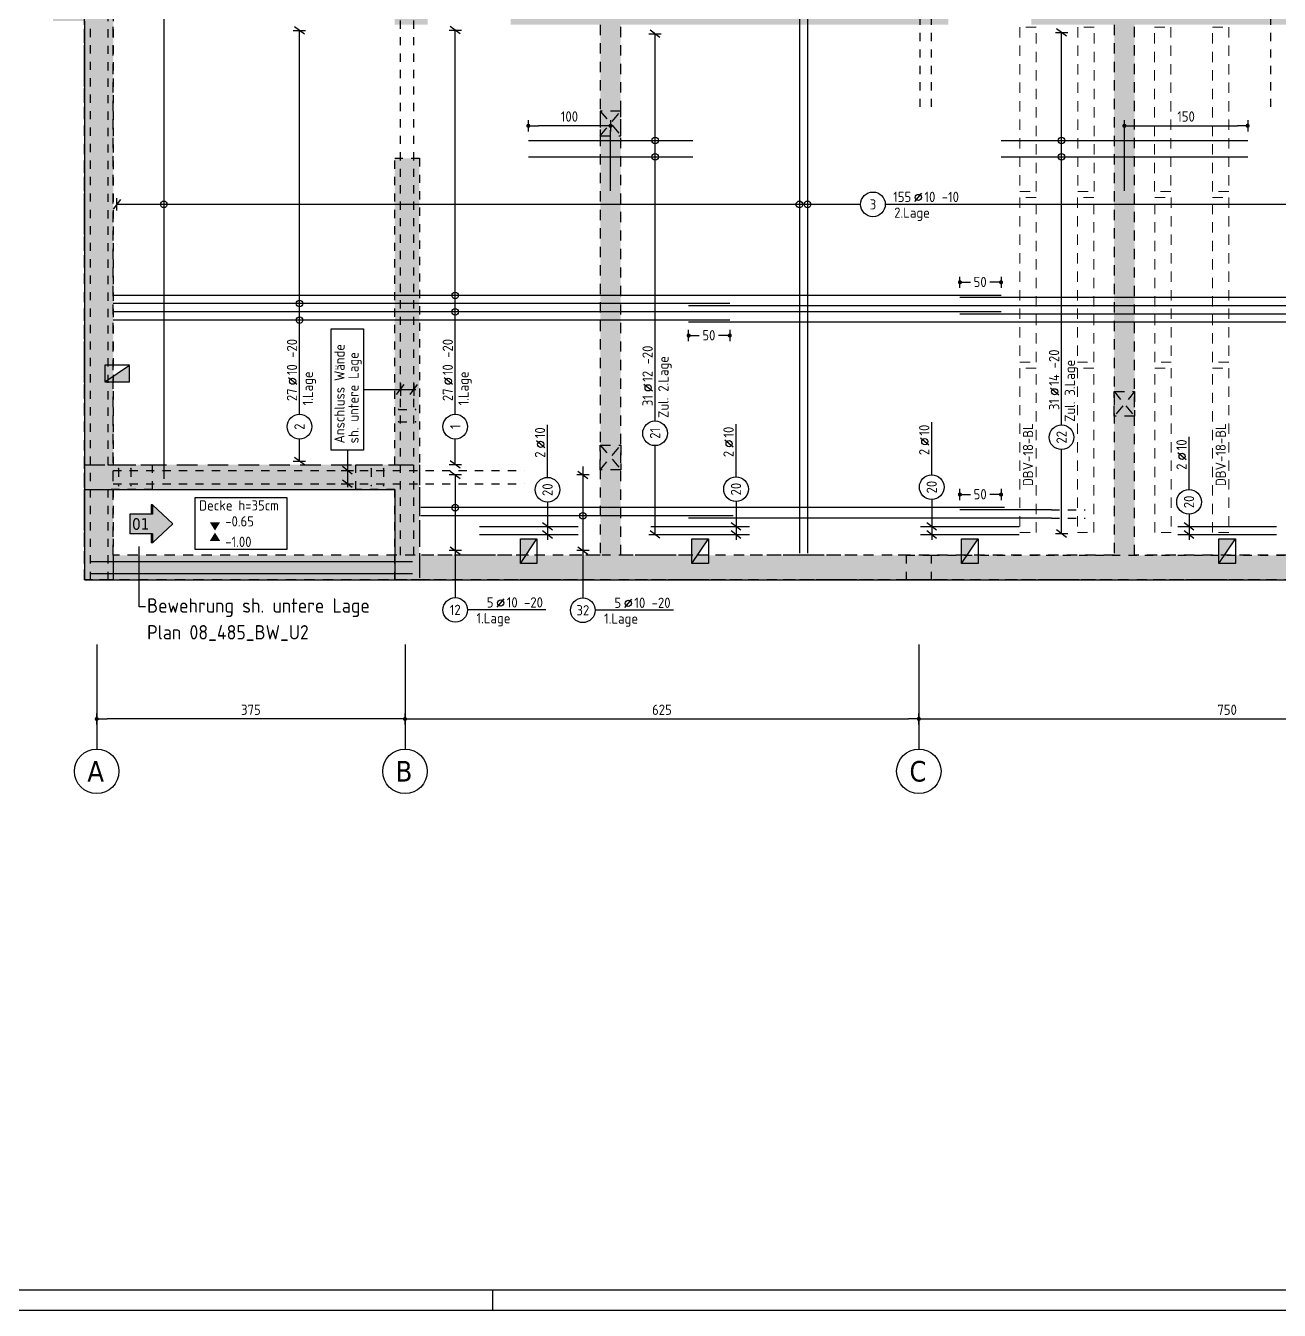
# Model space of a CAD drawing. Extents: x 6 to 95.2, y -7.1 to 49.1.
# Drawn here: x 20.84 to 36.09, y 0 to 15.62 of the extents above; entities that cross this region are included whole.
import ezdxf
from ezdxf.enums import TextEntityAlignment as Align

# ---------------------------------------------------------------- set-up
doc = ezdxf.new("R2010")
doc.units = 0
doc.header["$LTSCALE"] = 0.5
for name, pattern in [('AUSGEZOGEN', [1000.01, 1000, 0.01]), ('DASHED', [0.75, 0.5, -0.25]), ('DOT', [0.175, 0.05, -0.125]), ('HIDDEN', [0.375, 0.25, -0.125]), ('HIDDEN2', [0.187, 0.125, -0.062]), ('PUNKT', [0.175, 0.05, -0.125]), ('VERDECKT', [0.375, 0.25, -0.125])]:
    doc.linetypes.add(name, pattern=pattern)
for name, color, linetype in [('1.UG', 7, 'Continuous'), ('ACHSEN', 7, 'Continuous'), ('BETON', 7, 'Continuous'), ('Brüstung 1.UG', 7, 'Continuous'), ('DD', 7, 'Continuous'), ('DRUEBER', 7, 'Continuous'), ('grau_dunkel', 7, 'Continuous'), ('grau_hell', 7, 'Continuous'), ('grau_mittel', 7, 'Continuous'), ('HILFE', 7, 'Continuous'), ('index', 7, 'Continuous'), ('koten', 7, 'Continuous'), ('MASSE', 7, 'Continuous'), ('OBJEKT', 7, 'Continuous'), ('RAHMEN', 7, 'Continuous'), ('RND', 7, 'Continuous'), ('SFP_Achsen', 7, 'Continuous'), ('TEXT', 7, 'Continuous'), ('TWP_Auflager_Schraff', 7, 'Continuous'), ('VERDECKT', 7, 'Continuous'), ('WD', 7, 'Continuous')]:
    doc.layers.add(name, color=color, linetype=linetype)
doc.layers.add('NOPLOT', color=7, linetype='Continuous', plot=False)
doc.styles.add('helv', font='tahoma.ttf')
doc.styles.add('txt', font='isocp.shx')
doc.dimstyles.new('DOT_I', dxfattribs={"dimscale": 0.5, "dimtxt": 0.25, "dimasz": 0.25, "dimexe": 0.1, "dimexo": 0.3, "dimgap": 0.1, "dimtad": 1, "dimdec": 3, "dimzin": 3, "dimtxsty": 'txt', "dimblk": 'DOT', "dimblk1": 'DOT', "dimblk2": 'DOT', "dimsah": 1, "dimcen": 0.1, "dimse1": 1, "dimse2": 1, "dimazin": 0, "dimtfac": 1, "dimtdec": 4, "dimtix": 1, "dimtmove": 2, "dimatfit": 3, "dimfxl": 0, "dimtvp": 1, "dimtolj": 1, "dimtzin": 0, "dimarcsym": 0})
pattern_1 = [(0, (7.57585, -45.04436), (0.0396875, 0.079375), [0, -0.079375])]

# ---------------------------------------------------------------- blocks, each defined once
blk = doc.blocks.new('lei_gre')
at = {"layer": 'RND', "color": 7, "linetype": 'Continuous'}
for p, q in [((-0.09, -0.12), (0.09, 0.12)), ((0, 0.15), (0, -0.15))]:
    blk.add_line(p, q, dxfattribs=at)
blk = doc.blocks.new('RND_LEI')
at = {"layer": 'RND', "color": 7, "linetype": 'Continuous'}
blk.add_line((1.022, 0.066), (1.19, 0.27), dxfattribs=at)
for centre, radius in [((0, 0), 0.3), ((1.106, 0.168), 0.075)]:
    blk.add_circle(centre, radius, dxfattribs=at)
at = {"layer": 'RND', "color": 7, "linetype": 'Continuous', "style": 'txt'}
blk.add_attdef('POSL', text='', height=0.25, dxfattribs=at).set_placement((0, 0), align=Align.MIDDLE)
blk.add_attdef('ANZ', text='', height=0.25, dxfattribs=at).set_placement((0.931, 0.057), align=Align.RIGHT)
for tag, p in [('DUM', (1.253, 0.057)), ('ABSTD', (1.674, 0.057)), ('POSTXT', (0.374, -0.327))]:
    blk.add_attdef(tag, p, '', height=0.25, dxfattribs=at)
blk = doc.blocks.new('DOT')
at = {"layer": 'MASSE', "color": 7, "linetype": 'Continuous'}
for p, q in [((0, 0), (-1, 0)), ((0, 0.54), (0, -0.54))]:
    blk.add_line(p, q, dxfattribs=at)
at = {"layer": 'MASSE', "color": 7, "linetype": 'Continuous', "const_width": 0.2}
blk.add_lwpolyline([(-0.1, 0, 1), (0.1, 0, 1)], format="xyb", close=True, dxfattribs=at)
blk = doc.blocks.new('*D17')
at = {"layer": 'Defpoints', "color": 0, "linetype": 'AUSGEZOGEN', "transparency": 16777216}
for p in [(28.903, 11.852), (28.903, 11.852), (29.403, 11.852)]:
    blk.add_point(p, dxfattribs=at)
at = {"layer": 'MASSE', "color": 0, "linetype": 'AUSGEZOGEN', "lineweight": -2, "transparency": 16777216}
for p, q in [((29.028, 11.852), (29.03, 11.852)), ((29.278, 11.852), (29.268, 11.852))]:
    blk.add_line(p, q, dxfattribs=at)
at = {"layer": 'MASSE', "color": 0, "linetype": 'AUSGEZOGEN', "lineweight": -2, "transparency": 16777216, "xscale": 0.125, "yscale": 0.125, "zscale": 0.125, "rotation": 180}
blk.add_blockref('DOT', (28.903, 11.852), dxfattribs=at)
at = {"layer": 'MASSE', "color": 0, "linetype": 'AUSGEZOGEN', "lineweight": -2, "transparency": 16777216, "xscale": 0.125, "yscale": 0.125, "zscale": 0.125}
blk.add_blockref('DOT', (29.403, 11.852), dxfattribs=at)
at = {"layer": 'MASSE', "color": 0, "linetype": 'AUSGEZOGEN', "transparency": 16777216, "insert": (29.149, 11.855), "char_height": 0.125, "attachment_point": 5, "style": 'txt'}
blk.add_mtext('\\A1;50', dxfattribs=at)
blk = doc.blocks.new('*D18')
at = {"layer": 'Defpoints', "color": 0, "linetype": 'AUSGEZOGEN', "transparency": 16777216}
for p in [(32.203, 12.5), (32.203, 12.5), (32.703, 12.5)]:
    blk.add_point(p, dxfattribs=at)
at = {"layer": 'MASSE', "color": 0, "linetype": 'AUSGEZOGEN', "lineweight": -2, "transparency": 16777216}
for p, q in [((32.328, 12.5), (32.33, 12.5)), ((32.578, 12.5), (32.568, 12.5))]:
    blk.add_line(p, q, dxfattribs=at)
at = {"layer": 'MASSE', "color": 0, "linetype": 'AUSGEZOGEN', "lineweight": -2, "transparency": 16777216, "xscale": 0.125, "yscale": 0.125, "zscale": 0.125, "rotation": 180}
blk.add_blockref('DOT', (32.203, 12.5), dxfattribs=at)
at = {"layer": 'MASSE', "color": 0, "linetype": 'AUSGEZOGEN', "lineweight": -2, "transparency": 16777216, "xscale": 0.125, "yscale": 0.125, "zscale": 0.125}
blk.add_blockref('DOT', (32.703, 12.5), dxfattribs=at)
at = {"layer": 'MASSE', "color": 0, "linetype": 'AUSGEZOGEN', "transparency": 16777216, "insert": (32.449, 12.503), "char_height": 0.125, "attachment_point": 5, "style": 'txt'}
blk.add_mtext('\\A1;50', dxfattribs=at)
blk = doc.blocks.new('*D31')
at = {"layer": 'Defpoints', "color": 0, "linetype": 'AUSGEZOGEN', "transparency": 16777216}
for p in [(21.703, 7.19), (21.703, 7.19), (25.453, 7.19)]:
    blk.add_point(p, dxfattribs=at)
at = {"layer": 'MASSE', "color": 0, "linetype": 'AUSGEZOGEN', "lineweight": -2, "transparency": 16777216}
blk.add_line((25.328, 7.19), (21.828, 7.19), dxfattribs=at)
at = {"layer": 'MASSE', "color": 0, "linetype": 'AUSGEZOGEN', "lineweight": -2, "transparency": 16777216, "xscale": 0.125, "yscale": 0.125, "zscale": 0.125, "rotation": 180}
blk.add_blockref('DOT', (21.703, 7.19), dxfattribs=at)
at = {"layer": 'MASSE', "color": 0, "linetype": 'AUSGEZOGEN', "lineweight": -2, "transparency": 16777216, "xscale": 0.125, "yscale": 0.125, "zscale": 0.125}
blk.add_blockref('DOT', (25.453, 7.19), dxfattribs=at)
at = {"layer": 'MASSE', "color": 0, "linetype": 'AUSGEZOGEN', "transparency": 16777216, "insert": (23.578, 7.302), "char_height": 0.125, "attachment_point": 5, "style": 'txt'}
blk.add_mtext('\\A1;375', dxfattribs=at)
blk = doc.blocks.new('*D32')
at = {"layer": 'Defpoints', "color": 0, "linetype": 'AUSGEZOGEN', "transparency": 16777216}
for p in [(25.453, 7.19), (31.703, 7.19), (31.703, 7.19)]:
    blk.add_point(p, dxfattribs=at)
at = {"layer": 'MASSE', "color": 0, "linetype": 'AUSGEZOGEN', "lineweight": -2, "transparency": 16777216}
blk.add_line((25.578, 7.19), (31.578, 7.19), dxfattribs=at)
at = {"layer": 'MASSE', "color": 0, "linetype": 'AUSGEZOGEN', "lineweight": -2, "transparency": 16777216, "xscale": 0.125, "yscale": 0.125, "zscale": 0.125, "rotation": 180}
blk.add_blockref('DOT', (25.453, 7.19), dxfattribs=at)
at = {"layer": 'MASSE', "color": 0, "linetype": 'AUSGEZOGEN', "lineweight": -2, "transparency": 16777216, "xscale": 0.125, "yscale": 0.125, "zscale": 0.125}
blk.add_blockref('DOT', (31.703, 7.19), dxfattribs=at)
at = {"layer": 'MASSE', "color": 0, "linetype": 'AUSGEZOGEN', "transparency": 16777216, "insert": (28.578, 7.302), "char_height": 0.125, "attachment_point": 5, "style": 'txt'}
blk.add_mtext('\\A1;625', dxfattribs=at)
blk = doc.blocks.new('*D33')
at = {"layer": 'Defpoints', "color": 0, "linetype": 'AUSGEZOGEN', "transparency": 16777216}
for p in [(31.703, 7.19), (39.203, 7.19), (39.203, 7.19)]:
    blk.add_point(p, dxfattribs=at)
at = {"layer": 'MASSE', "color": 0, "linetype": 'AUSGEZOGEN', "lineweight": -2, "transparency": 16777216}
blk.add_line((31.828, 7.19), (39.078, 7.19), dxfattribs=at)
at = {"layer": 'MASSE', "color": 0, "linetype": 'AUSGEZOGEN', "lineweight": -2, "transparency": 16777216, "xscale": 0.125, "yscale": 0.125, "zscale": 0.125, "rotation": 180}
blk.add_blockref('DOT', (31.703, 7.19), dxfattribs=at)
at = {"layer": 'MASSE', "color": 0, "linetype": 'AUSGEZOGEN', "lineweight": -2, "transparency": 16777216, "xscale": 0.125, "yscale": 0.125, "zscale": 0.125}
blk.add_blockref('DOT', (39.203, 7.19), dxfattribs=at)
at = {"layer": 'MASSE', "color": 0, "linetype": 'AUSGEZOGEN', "transparency": 16777216, "insert": (35.453, 7.302), "char_height": 0.125, "attachment_point": 5, "style": 'txt'}
blk.add_mtext('\\A1;750', dxfattribs=at)
blk = doc.blocks.new('*D39')
at = {"layer": 'Defpoints', "color": 0, "linetype": 'AUSGEZOGEN', "transparency": 16777216}
for p in [(26.953, 14.402), (26.953, 14.402), (27.953, 14.402)]:
    blk.add_point(p, dxfattribs=at)
at = {"layer": 'MASSE', "color": 0, "linetype": 'AUSGEZOGEN', "lineweight": -2, "transparency": 16777216}
blk.add_line((27.828, 14.402), (27.078, 14.402), dxfattribs=at)
at = {"layer": 'MASSE', "color": 0, "linetype": 'AUSGEZOGEN', "lineweight": -2, "transparency": 16777216, "xscale": 0.125, "yscale": 0.125, "zscale": 0.125, "rotation": 180}
blk.add_blockref('DOT', (26.953, 14.402), dxfattribs=at)
at = {"layer": 'MASSE', "color": 0, "linetype": 'AUSGEZOGEN', "lineweight": -2, "transparency": 16777216, "xscale": 0.125, "yscale": 0.125, "zscale": 0.125}
blk.add_blockref('DOT', (27.953, 14.402), dxfattribs=at)
at = {"layer": 'MASSE', "color": 0, "linetype": 'AUSGEZOGEN', "transparency": 16777216, "insert": (27.453, 14.515), "char_height": 0.125, "attachment_point": 5, "style": 'txt'}
blk.add_mtext('\\A1;100', dxfattribs=at)
blk = doc.blocks.new('*D40')
at = {"layer": 'Defpoints', "color": 0, "linetype": 'AUSGEZOGEN', "transparency": 16777216}
for p in [(34.203, 14.402), (35.703, 14.402), (35.703, 14.402)]:
    blk.add_point(p, dxfattribs=at)
at = {"layer": 'MASSE', "color": 0, "linetype": 'AUSGEZOGEN', "lineweight": -2, "transparency": 16777216}
blk.add_line((34.328, 14.402), (35.578, 14.402), dxfattribs=at)
at = {"layer": 'MASSE', "color": 0, "linetype": 'AUSGEZOGEN', "lineweight": -2, "transparency": 16777216, "xscale": 0.125, "yscale": 0.125, "zscale": 0.125, "rotation": 180}
blk.add_blockref('DOT', (34.203, 14.402), dxfattribs=at)
at = {"layer": 'MASSE', "color": 0, "linetype": 'AUSGEZOGEN', "lineweight": -2, "transparency": 16777216, "xscale": 0.125, "yscale": 0.125, "zscale": 0.125}
blk.add_blockref('DOT', (35.703, 14.402), dxfattribs=at)
at = {"layer": 'MASSE', "color": 0, "linetype": 'AUSGEZOGEN', "transparency": 16777216, "insert": (34.953, 14.515), "char_height": 0.125, "attachment_point": 5, "style": 'txt'}
blk.add_mtext('\\A1;150', dxfattribs=at)
blk = doc.blocks.new('DINA0')
at = {"layer": 'RAHMEN', "color": 5}
blk.add_line((2, 0.5), (118.4, 0.5), dxfattribs=at)
at = {"layer": 'RAHMEN', "color": 7}
blk.add_line((21, 0), (21, 0.5), dxfattribs=at)
at = {"layer": 'RAHMEN'}
blk.add_line((0, 0), (118.9, 0), dxfattribs=at)
blk = doc.blocks.new('okrd_o')
at = {"layer": 'koten', "color": 7, "linetype": 'Continuous'}
blk.add_solid([(-0.125, 0.202), (0.125, 0.202), (0, 0)], dxfattribs=at)
at = {"layer": 'koten', "style": 'txt'}
blk.add_attdef('OKRD', (0.25, 0.1), '', height=0.25, dxfattribs=at)
blk = doc.blocks.new('okrd_u')
at = {"layer": 'koten', "color": 7, "linetype": 'Continuous'}
blk.add_solid([(-0.125, -0.202), (0.125, -0.202), (0, 0)], dxfattribs=at)
at = {"layer": 'koten', "style": 'txt'}
blk.add_attdef('OKRD', (0.25, -0.35), '', height=0.25, dxfattribs=at)
blk = doc.blocks.new('hin_ind5')
at = {"layer": 'grau_hell', "linetype": 'AUSGEZOGEN'}
h = blk.add_hatch(color=9, dxfattribs=at)
h.dxf.hatch_style = 2
h.paths.add_polyline_path([(0, 0), (0.619, -0.577), (0.619, -0.3), (1.306, -0.3), (1.306, 0.3), (0.619, 0.3), (0.619, 0.577)])
h.paths.add_polyline_path([(0.34, -0.274), (1.311, -0.274), (1.311, 0.274), (0.34, 0.274)], flags=9)
at = {"layer": 'OBJEKT', "linetype": 'AUSGEZOGEN'}
for points in [[(0.619, 0.3), (0.66, 0.3), (0.66, 0.577), (0.619, 0.577)], [(0.619, -0.577), (0.66, -0.577), (0.66, -0.3), (0.619, -0.3)]]:
    blk.add_hatch(color=1, dxfattribs=at).paths.add_polyline_path(points)
at = {"layer": 'OBJEKT', "color": 1, "linetype": 'AUSGEZOGEN'}
for p, q in [((0, 0), (0.619, 0.577)), ((0.619, 0.577), (0.619, 0.3)), ((0.619, 0.577), (0.66, 0.577)), ((0.66, 0.577), (0.66, 0.3)), ((0, 0), (0.619, -0.577)), ((0.619, 0.3), (1.306, 0.3)), ((1.306, 0.3), (1.306, -0.3)), ((0.619, -0.3), (0.619, -0.577)), ((0.619, -0.3), (1.306, -0.3)), ((0.66, -0.3), (0.66, -0.577))]:
    blk.add_line(p, q, dxfattribs=at)
at = {"layer": 'OBJEKT', "color": 7, "linetype": 'AUSGEZOGEN'}
blk.add_line((0.619, -0.577), (0.66, -0.577), dxfattribs=at)
at = {"layer": 'index', "color": 1, "linetype": 'Continuous', "style": 'helv'}
blk.add_attdef('INDEX', text='', height=0.35, rotation=360, dxfattribs=at).set_placement((1.259, 0), align=Align.MIDDLE_RIGHT)
blk = doc.blocks.new('*D101')
at = {"layer": 'Defpoints', "color": 0, "linetype": 'AUSGEZOGEN', "transparency": 16777216}
for p in [(32.203, 9.919), (32.203, 9.919), (32.703, 9.919)]:
    blk.add_point(p, dxfattribs=at)
at = {"layer": 'MASSE', "color": 0, "linetype": 'AUSGEZOGEN', "lineweight": -2, "transparency": 16777216}
for p, q in [((32.328, 9.919), (32.33, 9.919)), ((32.578, 9.919), (32.568, 9.919))]:
    blk.add_line(p, q, dxfattribs=at)
at = {"layer": 'MASSE', "color": 0, "linetype": 'AUSGEZOGEN', "lineweight": -2, "transparency": 16777216, "xscale": 0.125, "yscale": 0.125, "zscale": 0.125, "rotation": 180}
blk.add_blockref('DOT', (32.203, 9.919), dxfattribs=at)
at = {"layer": 'MASSE', "color": 0, "linetype": 'AUSGEZOGEN', "lineweight": -2, "transparency": 16777216, "xscale": 0.125, "yscale": 0.125, "zscale": 0.125}
blk.add_blockref('DOT', (32.703, 9.919), dxfattribs=at)
at = {"layer": 'MASSE', "color": 0, "linetype": 'AUSGEZOGEN', "transparency": 16777216, "insert": (32.449, 9.922), "char_height": 0.125, "attachment_point": 5, "style": 'txt'}
blk.add_mtext('\\A1;50', dxfattribs=at)

msp = doc.modelspace()

# ---------------------------------------------------------------- hatches: boundary and pattern name
at = {"layer": '1.UG', "linetype": 'DOT'}
h = msp.add_hatch(dxfattribs=at)
h.set_pattern_fill('DOTS', scale=0.05, double=1)
h.set_pattern_definition(pattern_1)
h.paths.add_polyline_path([(49.538, 18.10576), (49.538, 17.85576), (51.128, 17.85576), (51.128, 15.88076), (49.538, 15.88076), (49.538, 15.63076), (54.328, 15.63076), (54.328, 16.34076), (54.078, 16.34076), (54.078, 15.88076), (51.378, 15.88076), (51.378, 17.85576), (54.078, 17.85576), (54.078, 17.39076), (54.328, 17.39076), (54.328, 18.2555), (54.078, 18.2555), (54.078, 18.10576)], flags=17)
h.paths.add_polyline_path([(30.503, 15.63076), (30.503, 15.88076), (26.738, 15.88076), (26.738, 15.63076)], flags=17)
h.paths.add_polyline_path([(25.628, 14.00776), (25.328, 14.00776), (25.328, 10.28076), (24.853, 10.28076), (24.853, 9.98076), (25.328, 9.98076), (25.328, 8.88076), (25.628, 8.88076)])
h.paths.add_polyline_path([(21.173, 15.97576), (21.173, 15.67576), (21.628, 15.67576), (21.628, 8.88076), (21.838, 8.88076), (21.838, 9.98076), (22.378, 9.98076), (22.378, 10.28076), (21.838, 10.28076), (21.838, 15.97576)])
h.paths.add_polyline_path([(21.838, 18.02576), (21.838, 29.83076), (25.328, 29.83076), (25.328, 21.88076), (26.703, 21.88076), (26.703, 22.13076), (25.578, 22.13076), (25.578, 29.83076), (27.828, 29.83076), (27.828, 28.59076), (28.078, 28.59076), (28.078, 30.13076), (21.678, 30.13076), (21.678, 23.05576), (21.628, 23.05576), (21.628, 18.32576), (21.173, 18.32576), (21.173, 18.02576)])
h.paths.add_polyline_path([(28.078, 27.45576), (27.828, 27.45576), (27.828, 21.88076), (28.078, 21.88076)])
h.paths.add_polyline_path([(31.853, 9.18076), (31.553, 9.18076), (31.553, 8.88076), (31.853, 8.88076)])
h.paths.add_polyline_path([(39.053, 9.18076), (39.053, 8.88076), (39.353, 8.88076), (39.353, 9.18076)])
h.paths.add_polyline_path([(46.553, 9.18076), (46.553, 8.88076), (46.853, 8.88076), (46.853, 9.18076)])
h.paths.add_polyline_path([(54.353, 8.88076), (54.353, 9.18076), (54.053, 9.18076), (54.053, 8.88076)])
h.paths.add_polyline_path([(60.053, 9.18076), (60.053, 8.88076), (60.603, 8.88076), (60.603, 11.38076), (60.303, 11.38076), (60.303, 9.18076)])
h.paths.add_polyline_path([(60.303, 15.90576), (60.303, 15.60576), (60.603, 15.60576), (60.603, 15.90576)])
h.paths.add_polyline_path([(60.603, 22.63076), (60.303, 22.63076), (60.303, 21.88076), (60.603, 21.88076)])
h.paths.add_polyline_path([(60.603, 30.13076), (54.078, 30.13076), (54.078, 28.59076), (54.328, 28.59076), (54.328, 29.83076), (56.578, 29.83076), (56.578, 22.13076), (55.453, 22.13076), (55.453, 21.88076), (56.828, 21.88076), (56.828, 29.83076), (60.303, 29.83076), (60.303, 25.13076), (60.603, 25.13076)])
h.paths.add_polyline_path([(54.078, 22.13076), (53.028, 22.13076), (53.028, 21.88076), (54.328, 21.88076), (54.328, 27.45576), (54.078, 27.45576)])
h.paths.add_polyline_path([(51.378, 21.93576), (51.628, 21.93576), (51.628, 22.63076), (51.378, 22.63076)])
h.paths.add_polyline_path([(49.528, 22.63076), (49.278, 22.63076), (49.278, 21.93576), (49.528, 21.93576)])
h.paths.add_polyline_path([(47.878, 22.63076), (47.628, 22.63076), (47.628, 21.93576), (47.878, 21.93576)])
h.paths.add_polyline_path([(45.778, 22.63076), (45.528, 22.63076), (45.528, 21.93576), (45.778, 21.93576)])
h.paths.add_polyline_path([(43.878, 21.93576), (44.128, 21.93576), (44.128, 22.63076), (43.878, 22.63076)])
h.paths.add_polyline_path([(41.778, 21.93576), (42.028, 21.93576), (42.028, 22.63076), (41.778, 22.63076)])
h.paths.add_polyline_path([(40.128, 21.93576), (40.378, 21.93576), (40.378, 22.63076), (40.128, 22.63076)])
h.paths.add_polyline_path([(38.278, 22.63076), (38.028, 22.63076), (38.028, 21.93576), (38.278, 21.93576)])
h.paths.add_polyline_path([(48.253, 15.88076), (36.178, 15.88076), (36.178, 20.00576), (37.378, 20.00576), (37.378, 20.25576), (34.613, 20.25576), (34.613, 20.00576), (34.763, 20.00576), (34.763, 18.81576), (31.913, 18.81576), (31.913, 20.00576), (33.728, 20.00576), (33.728, 20.25576), (25.328, 20.25576), (25.328, 15.63076), (25.728, 15.63076), (25.728, 15.88076), (25.578, 15.88076), (25.578, 20.00576), (31.663, 20.00576), (31.663, 15.88076), (31.513, 15.88076), (31.513, 15.63076), (32.063, 15.63076), (32.063, 15.88076), (31.913, 15.88076), (31.913, 18.56576), (35.013, 18.56576), (35.013, 20.00576), (35.928, 20.00576), (35.928, 15.88076), (33.073, 15.88076), (33.073, 15.63076), (48.653, 15.63076), (48.653, 15.88076), (48.503, 15.88076), (48.503, 17.85576), (48.653, 17.85576), (48.653, 18.10576), (48.503, 18.10576), (48.503, 20.00576), (54.078, 20.00576), (54.078, 19.1405), (54.328, 19.1405), (54.328, 20.25576), (48.253, 20.25576)])
at = {"layer": 'Brüstung 1.UG', "linetype": 'DOT'}
h = msp.add_hatch(dxfattribs=at)
h.set_pattern_fill('DOTS', color=102, scale=0.05, double=1)
h.set_pattern_definition(pattern_1)
h.paths.add_polyline_path([(60.603, 21.88076), (60.303, 21.88076), (60.303, 15.90576), (60.603, 15.90576)])
h.paths.add_polyline_path([(60.603, 15.60576), (60.303, 15.60576), (60.303, 11.38076), (60.603, 11.38076)])
h.paths.add_polyline_path([(60.053, 8.88076), (60.053, 9.18076), (54.353, 9.18076), (54.353, 8.88076)])
h.paths.add_polyline_path([(54.053, 8.88076), (54.053, 9.18076), (46.853, 9.18076), (46.853, 8.88076)])
h.paths.add_polyline_path([(39.353, 9.18076), (39.353, 8.88076), (46.553, 8.88076), (46.553, 9.18076)])
h.paths.add_polyline_path([(39.053, 8.88076), (39.053, 9.18076), (31.853, 9.18076), (31.853, 8.88076)])
h.paths.add_polyline_path([(25.628, 9.18076), (25.628, 8.88076), (31.553, 8.88076), (31.553, 9.18076)])
h.paths.add_polyline_path([(29.403, 29.83076), (29.403, 30.13076), (28.078, 30.13076), (28.078, 29.83076)])
h.paths.add_polyline_path([(52.778, 30.13076), (52.778, 29.83076), (54.078, 29.83076), (54.078, 30.13076)])
at = {"layer": 'grau_dunkel'}
for points in [[(22.103, 11.29076), (21.803, 11.29076), (22.103, 11.49076)], [(26.858, 9.38076), (26.858, 9.08076), (27.058, 9.38076)], [(28.943, 9.38076), (28.943, 9.08076), (29.143, 9.38076)], [(32.223, 9.38076), (32.223, 9.08076), (32.423, 9.38076)], [(35.353, 9.38076), (35.353, 9.08076), (35.553, 9.38076)]]:
    msp.add_hatch(color=21, dxfattribs=at).paths.add_polyline_path(points)
at = {"layer": 'grau_mittel', "extrusion": (0, 0, -1)}
for points in [[(-21.553, 23.05576), (-21.603, 23.05576), (-21.603, 30.13076), (-21.903, 30.13076), (-25.578, 30.13076), (-25.578, 24.70576), (-25.328, 24.70576), (-25.328, 29.83076), (-21.903, 29.83076), (-21.903, 24.91799), (-21.903, 23.05576), (-25.328, 23.05576), (-25.328, 23.20576), (-25.578, 23.20576), (-25.578, 22.60576), (-25.328, 22.60576), (-25.328, 22.80576), (-21.903, 22.80576), (-21.903, 19.95576), (-25.328, 19.95576), (-25.328, 21.47076), (-25.578, 21.47076), (-25.578, 18.63576), (-25.328, 18.63576), (-25.328, 19.70576), (-21.903, 19.70576), (-21.903, 15.88076), (-21.903, 15.63076), (-21.903, 9.18076), (-21.903, 8.88076), (-21.553, 8.88076), (-21.553, 15.67576)], [(-21.903, 8.88076), (-21.903, 9.18076), (-27.828, 9.18076), (-27.828, 15.63076), (-27.708, 15.63076), (-27.708, 15.88076), (-31.933, 15.88076), (-31.933, 15.63076), (-28.078, 15.63076), (-28.078, 9.18076), (-34.078, 9.18076), (-34.078, 15.63076), (-33.943, 15.63076), (-33.943, 15.88076), (-34.563, 15.88076), (-34.563, 15.63076), (-34.328, 15.63076), (-34.328, 9.18076), (-47.203, 9.18076), (-47.203, 15.63076), (-36.573, 15.63076), (-36.573, 15.88076), (-46.578, 15.88076), (-47.90285, 15.88076), (-48.903, 15.88076), (-48.903, 20.00576), (-46.828, 20.00576), (-46.828, 17.51076), (-46.578, 17.51076), (-46.578, 20.41076), (-46.828, 20.41076), (-46.828, 20.25576), (-49.303, 20.25576), (-49.303, 20.00576), (-49.153, 20.00576), (-49.153, 18.10576), (-49.303, 18.10576), (-49.303, 17.85576), (-49.153, 17.85576), (-49.153, 15.88076), (-51.128, 15.88076), (-51.128, 17.85576), (-50.188, 17.85576), (-50.188, 18.10576), (-51.128, 18.10576), (-51.128, 20.00568), (-50.188, 20.00576), (-50.188, 20.25576), (-54.328, 20.25576), (-54.328, 19.14076), (-54.078, 19.14076), (-54.078, 20.00576), (-51.378, 20.00576), (-51.378, 18.10575), (-54.078, 18.10576), (-54.078, 18.25576), (-54.328, 18.25576), (-54.328, 17.39076), (-54.078, 17.39076), (-54.078, 17.85576), (-51.378, 17.85576), (-51.378, 15.88076), (-54.078, 15.88076), (-54.078, 16.34076), (-54.328, 16.34076), (-54.328, 13.98076), (-54.078, 13.98076), (-54.078, 15.63076), (-47.453, 15.63076), (-47.453, 9.18076), (-54.078, 9.18076), (-54.078, 10.83576), (-54.328, 10.83576), (-54.328, 9.18076), (-55.003, 9.18076), (-55.003, 8.88076), (-54.803, 8.88076), (-54.803, 8.38044), (-54.503, 8.38044), (-54.503, 8.88076)]]:
    msp.add_hatch(color=61, dxfattribs=at).paths.add_polyline_path(points)

# ---------------------------------------------------------------- linework, layer by layer
at = {"layer": 'ACHSEN', "color": 140, "linetype": 'AUSGEZOGEN'}
for p, q in [((27.953, 13.60981), (27.953, 14.34716)), ((34.203, 13.60981), (34.203, 14.34716)), ((21.703, 8.09523), (21.703, 6.82399)), ((25.453, 8.09523), (25.453, 6.82399)), ((31.703, 8.09523), (31.703, 6.82399))]:
    msp.add_line(p, q, dxfattribs=at)
at = {"layer": 'BETON', "color": 6, "linetype": 'AUSGEZOGEN'}
for p, q in [((21.553, 15.67576), (21.553, 9.98076)), ((21.553, 9.98076), (25.328, 9.98076)), ((25.328, 9.98076), (25.328, 8.88076)), ((25.328, 8.88076), (54.503, 8.88076))]:
    msp.add_line(p, q, dxfattribs=at)
at = {"layer": 'BETON', "color": 7, "linetype": 'AUSGEZOGEN'}
for p, q in [((21.553, 9.98076), (21.553, 8.88076)), ((21.553, 8.88076), (25.328, 8.88076))]:
    msp.add_line(p, q, dxfattribs=at)
at = {"layer": 'Brüstung 1.UG', "color": 102, "linetype": 'DOT'}
for p, q in [((31.553, 9.18076), (25.628, 9.18076)), ((31.853, 9.18076), (39.053, 9.18076)), ((31.553, 8.88076), (25.628, 8.88076)), ((39.053, 8.88076), (31.853, 8.88076))]:
    msp.add_line(p, q, dxfattribs=at)
at = {"layer": 'DD', "color": 7, "linetype": 'AUSGEZOGEN'}
for p, q in [((21.803, 11.29076), (22.103, 11.49076)), ((26.858, 9.08076), (27.058, 9.38076)), ((28.943, 9.08076), (29.143, 9.38076)), ((32.223, 9.08076), (32.423, 9.38076)), ((35.353, 9.08076), (35.553, 9.38076))]:
    msp.add_line(p, q, dxfattribs=at)
for points in [[(22.103, 11.49076), (21.803, 11.49076), (21.803, 11.29076), (22.103, 11.29076)], [(26.858, 9.38076), (27.058, 9.38076), (27.058, 9.08076), (26.858, 9.08076)], [(28.943, 9.38076), (29.143, 9.38076), (29.143, 9.08076), (28.943, 9.08076)], [(32.223, 9.38076), (32.423, 9.38076), (32.423, 9.08076), (32.223, 9.08076)], [(35.353, 9.38076), (35.553, 9.38076), (35.553, 9.08076), (35.353, 9.08076)]]:
    msp.add_lwpolyline(points, close=True, dxfattribs=at)
at = {"layer": 'DRUEBER', "color": 7, "linetype": 'PUNKT', "lineweight": -2}
for p, q in [((21.838, 15.97576), (21.838, 10.28076)), ((21.628, 8.88076), (21.628, 15.67576)), ((25.328, 10.28076), (25.328, 14.00776)), ((25.328, 14.00776), (25.628, 14.00776)), ((25.628, 14.00776), (25.628, 8.88076)), ((21.838, 10.28076), (22.378, 10.28076)), ((22.378, 10.28076), (22.378, 9.98076)), ((24.853, 9.98076), (24.853, 10.28076)), ((24.853, 10.28076), (25.328, 10.28076)), ((22.378, 9.98076), (21.838, 9.98076)), ((21.838, 9.98076), (21.838, 8.88076)), ((25.328, 9.98076), (24.853, 9.98076)), ((25.328, 8.88076), (25.328, 9.98076)), ((21.838, 8.88076), (21.628, 8.88076)), ((25.628, 8.88076), (25.328, 8.88076))]:
    msp.add_line(p, q, dxfattribs=at)
for points in [[(21.838, 15.97576), (21.903, 15.97576), (21.903, 10.28076)], [(21.628, 8.88076), (21.553, 8.88076), (21.553, 15.67576)], [(21.903, 9.98076), (21.903, 8.88076), (21.838, 8.88076)]]:
    msp.add_lwpolyline(points, dxfattribs=at)
msp.add_lwpolyline([(31.553, 9.18076), (31.853, 9.18076), (31.853, 8.88076), (31.553, 8.88076)], close=True, dxfattribs=at)
at = {"layer": 'grau_hell', "color": 9, "linetype": 'AUSGEZOGEN'}
for points in [[(21.903, 9.98076), (21.903, 10.28076), (25.328, 9.98076), (25.628, 10.28076)], [(25.328, 9.98076), (25.628, 10.28076), (25.328, 9.18076), (25.628, 9.18076)]]:
    msp.add_solid(points, dxfattribs=at)
at = {"layer": 'grau_mittel', "color": 61}
msp.add_line((21.903, 9.18076), (21.903, 8.88076), dxfattribs=at)
at = {"layer": 'HILFE', "color": 102, "linetype": 'AUSGEZOGEN'}
for p, q in [((24.94811, 11.195), (25.58464, 11.195)), ((24.7518, 10.45772), (24.7518, 10.00837)), ((22.22047, 8.55327), (22.22047, 9.28867)), ((22.2943, 8.55327), (22.22047, 8.55327))]:
    msp.add_line(p, q, dxfattribs=at)
msp.add_lwpolyline([(24.55549, 10.45772), (24.55549, 11.93228), (24.94811, 11.93228), (24.94811, 10.45772)], close=True, dxfattribs=at)
at = {"layer": 'NOPLOT', "color": 191, "linetype": 'AUSGEZOGEN'}
msp.add_line((27.61604, 10.25976), (27.61604, 10.15976), dxfattribs=at)
at = {"layer": 'OBJEKT', "color": 1, "linetype": 'AUSGEZOGEN'}
msp.add_lwpolyline([(22.89958, 9.8834), (24.01463, 9.8834), (24.01463, 9.24865), (22.89958, 9.24865)], close=True, dxfattribs=at)
at = {"layer": 'RND', "color": 7, "linetype": 'AUSGEZOGEN'}
for p, q in [((24.16938, 10.89387), (24.16938, 15.55943)), ((26.0638, 10.89387), (26.0638, 15.56368)), ((28.49455, 10.813), (28.49455, 15.52005)), ((33.43898, 10.76525), (33.43898, 15.53533)), ((30.99482, 13.44679), (21.9478, 13.44679)), ((37.38336, 13.44679), (31.29482, 13.44679)), ((31.85964, 10.15847), (31.85964, 10.79847)), ((27.18634, 10.12685), (27.18634, 10.76685)), ((29.47934, 10.1343), (29.47934, 10.7743)), ((24.16938, 10.32357), (24.16938, 10.59387)), ((26.0638, 10.28982), (26.0638, 10.59387)), ((28.49455, 9.43352), (28.49455, 10.513)), ((33.43898, 9.44306), (33.43898, 10.46525)), ((34.98964, 9.97942), (34.98964, 10.61942)), ((26.0638, 10.15976), (26.0638, 9.23728)), ((27.61604, 10.15976), (27.61604, 9.23728)), ((26.0638, 9.23728), (26.0638, 8.66599)), ((27.61604, 9.23728), (27.61604, 8.66167)), ((27.1665, 8.51599), (26.2138, 8.51599)), ((28.71874, 8.51167), (27.76604, 8.51167))]:
    msp.add_line(p, q, dxfattribs=at)
at = {"layer": 'RND', "color": 1, "linetype": 'HIDDEN2'}
for p, q in [((25.37509, 10.9533), (25.58153, 10.9533)), ((25.37509, 10.8033), (25.58153, 10.8033)), ((21.96933, 10.23367), (21.96933, 10.02723)), ((22.11933, 10.23367), (22.11933, 10.02723)), ((25.04254, 10.23367), (25.04254, 10.02723)), ((25.19254, 10.23367), (25.19254, 10.02723))]:
    msp.add_line(p, q, dxfattribs=at)
at = {"layer": 'RND', "color": 102, "linetype": 'AUSGEZOGEN'}
for p, q in [((31.85964, 9.85847), (31.85964, 9.3679)), ((27.18634, 9.82685), (27.18634, 9.3679)), ((29.47934, 9.8343), (29.47934, 9.3679)), ((34.98964, 9.67942), (34.98964, 9.3679))]:
    msp.add_line(p, q, dxfattribs=at)
at = {"layer": 'RND', "color": 1, "linetype": 'DOT'}
for p, q in [((33.31603, 9.73181), (33.72448, 9.73181)), ((33.31603, 9.63181), (33.72448, 9.63181))]:
    msp.add_line(p, q, dxfattribs=at)
at = {"layer": 'RND', "color": 1, "linetype": 'AUSGEZOGEN'}
for points in [[(22.51898, 20.39151), (22.51898, 10.11047)], [(30.24979, 19.7557), (30.24979, 9.2057)], [(30.34979, 19.7557), (30.34979, 9.2057)], [(26.953, 14.22331), (28.953, 14.22331)], [(32.703, 14.22331), (35.703, 14.22331)], [(26.953, 14.02331), (28.953, 14.02331)], [(32.703, 14.02331), (35.703, 14.02331)], [(32.703, 12.34014), (21.903, 12.34014)], [(29.403, 12.24014), (21.903, 12.24014)], [(39.703, 12.21293), (28.903, 12.21293)], [(43.003, 12.31293), (32.203, 12.31293)], [(32.703, 12.14014), (21.903, 12.14014)], [(29.403, 12.04014), (21.903, 12.04014)], [(43.003, 12.11293), (32.203, 12.11293)], [(39.703, 12.01293), (28.903, 12.01293)], [(32.74375, 9.75902), (25.64375, 9.75902)], [(33.31603, 9.73181), (32.203, 9.73181)], [(29.44375, 9.65902), (25.64375, 9.65902)], [(26.358, 9.53079), (27.558, 9.53079)], [(28.443, 9.53079), (29.643, 9.53079)], [(33.31603, 9.63181), (28.903, 9.63181)], [(31.723, 9.53079), (32.923, 9.53079)], [(34.853, 9.53079), (36.053, 9.53079)], [(26.358, 9.43079), (27.558, 9.43079)], [(28.443, 9.43079), (29.643, 9.43079)], [(31.723, 9.43079), (32.923, 9.43079)], [(34.853, 9.43079), (36.053, 9.43079)], [(21.628, 9.106), (25.54383, 9.106)], [(21.628, 8.95948), (25.54383, 8.95948)]]:
    msp.add_lwpolyline(points, dxfattribs=at)
at = {"layer": 'RND', "color": 1, "linetype": 'HIDDEN2'}
for points in [[(31.718, 14.63076), (31.718, 20.21856)], [(31.858, 14.63076), (31.858, 20.21856)], [(35.983, 14.63076), (35.983, 20.22082)], [(25.39621, 9.18076), (25.39621, 16.68076)], [(25.55979, 9.18076), (25.55979, 16.68076)], [(21.903, 10.21276), (26.903, 10.21276)], [(21.903, 10.04876), (26.903, 10.04876)]]:
    msp.add_lwpolyline(points, dxfattribs=at)
at = {"layer": 'RND', "color": 7, "linetype": 'AUSGEZOGEN', "const_width": 0.01}
for points in [[(25.37509, 10.9483, 1), (25.37509, 10.9583, 1)], [(25.58153, 10.9483, 1), (25.58153, 10.9583, 1)], [(25.37509, 10.7983, 1), (25.37509, 10.8083, 1)], [(25.58153, 10.7983, 1), (25.58153, 10.8083, 1)], [(21.96433, 10.23367, 1), (21.97433, 10.23367, 1)], [(22.11433, 10.23367, 1), (22.12433, 10.23367, 1)], [(25.03754, 10.23367, 1), (25.04754, 10.23367, 1)], [(25.18754, 10.23367, 1), (25.19754, 10.23367, 1)], [(21.96433, 10.02723, 1), (21.97433, 10.02723, 1)], [(22.11433, 10.02723, 1), (22.12433, 10.02723, 1)], [(25.03754, 10.02723, 1), (25.04754, 10.02723, 1)], [(25.18754, 10.02723, 1), (25.19754, 10.02723, 1)]]:
    msp.add_lwpolyline(points, format="xyb", close=True, dxfattribs=at)
at = {"layer": 'RND', "color": 7, "linetype": 'AUSGEZOGEN'}
for centre in [(28.49455, 14.22331), (33.43898, 14.22331), (28.49455, 14.02331), (33.43898, 14.02331), (22.51898, 13.44679), (30.24979, 13.44679), (30.34979, 13.44679), (26.0638, 12.34014), (24.16938, 12.24014), (24.16938, 12.04014), (26.0638, 12.14014), (26.0638, 9.75902), (27.61604, 9.65902)]:
    msp.add_circle(centre, 0.04, dxfattribs=at)
at = {"layer": 'SFP_Achsen', "color": 7, "linetype": 'AUSGEZOGEN'}
for centre in [(21.703, 6.55351), (25.453, 6.55351), (31.703, 6.55351)]:
    msp.add_circle(centre, 0.27048, dxfattribs=at)
at = {"layer": 'TWP_Auflager_Schraff', "color": 171, "linetype": 'HIDDEN', "lineweight": 0}
for points in [[(33.1316, 15.60233), (32.9316, 15.60233), (32.9316, 13.60233), (33.1316, 13.60233)], [(33.83638, 15.60233), (33.63638, 15.60233), (33.63638, 13.60233), (33.83638, 13.60233)], [(34.56961, 15.60233), (34.76961, 15.60233), (34.76961, 13.60233), (34.56961, 13.60233)], [(35.2744, 15.60233), (35.4744, 15.60233), (35.4744, 13.60233), (35.2744, 13.60233)], [(33.1316, 13.5295), (32.9316, 13.5295), (32.9316, 11.5295), (33.1316, 11.5295)], [(33.8316, 13.5295), (33.6316, 13.5295), (33.6316, 11.5295), (33.8316, 11.5295)], [(34.5744, 13.5295), (34.7744, 13.5295), (34.7744, 11.5295), (34.5744, 11.5295)], [(35.2744, 13.5295), (35.4744, 13.5295), (35.4744, 11.5295), (35.2744, 11.5295)], [(33.1316, 11.45666), (32.9316, 11.45666), (32.9316, 9.45666), (33.1316, 9.45666)], [(33.8316, 11.45666), (33.6316, 11.45666), (33.6316, 9.45666), (33.8316, 9.45666)], [(34.5744, 11.45666), (34.7744, 11.45666), (34.7744, 9.45666), (34.5744, 9.45666)], [(35.2744, 11.45666), (35.4744, 11.45666), (35.4744, 9.45666), (35.2744, 9.45666)]]:
    msp.add_lwpolyline(points, close=True, dxfattribs=at)
at = {"layer": 'VERDECKT', "color": 7, "linetype": 'DASHED'}
for p, q in [((21.553, 10.28076), (25.628, 10.28076)), ((25.628, 10.28076), (25.628, 8.88076))]:
    msp.add_line(p, q, dxfattribs=at)
at = {"layer": 'VERDECKT', "color": 7, "linetype": 'VERDECKT', "lineweight": -2}
for points in [[(54.503, 8.38044), (54.503, 8.88076), (21.553, 8.88076), (21.553, 23.05576), (21.603, 23.05576), (21.603, 30.13076)], [(27.828, 15.63076), (27.828, 9.18076), (21.903, 9.18076), (21.903, 15.63076)], [(34.078, 15.63076), (34.078, 9.18076), (28.078, 9.18076), (28.078, 15.63076)], [(47.203, 9.18076), (34.328, 9.18076), (34.328, 15.63076)]]:
    msp.add_lwpolyline(points, dxfattribs=at)
at = {"layer": 'WD', "color": 171, "linetype": 'HIDDEN'}
for p, q in [((27.828, 14.58076), (28.078, 14.28076)), ((27.828, 14.28076), (28.078, 14.58076)), ((34.078, 11.17076), (34.328, 10.87076)), ((34.328, 11.17076), (34.078, 10.87076)), ((27.828, 10.22076), (28.078, 10.52076)), ((27.828, 10.52076), (28.078, 10.22076))]:
    msp.add_line(p, q, dxfattribs=at)
at = {"layer": 'WD', "color": 102, "linetype": 'HIDDEN'}
for points in [[(28.078, 14.58076), (27.828, 14.58076), (27.828, 14.28076), (28.078, 14.28076)], [(34.078, 11.17076), (34.328, 11.17076), (34.328, 10.87076), (34.078, 10.87076)], [(27.828, 10.52076), (28.078, 10.52076), (28.078, 10.22076), (27.828, 10.22076)]]:
    msp.add_lwpolyline(points, close=True, dxfattribs=at)

# ---------------------------------------------------------------- block references
at = {"layer": 'index', "color": 7, "linetype": 'AUSGEZOGEN'}
ref = msp.add_blockref('hin_ind5', (22.62913, 9.56077), dxfattribs=dict(at, xscale=-0.4, yscale=0.4, zscale=0.4, rotation=359.9999999999997))
ref.add_attrib('INDEX', '01', dxfattribs={"color": 1, "linetype": 'Continuous', "height": 0.14, "rotation": 360, "style": 'helv'}).set_placement((22.34338, 9.56077), align=Align.MIDDLE_RIGHT)
at = {"layer": 'koten', "color": 7, "linetype": 'DASHED', "xscale": 0.5, "yscale": 0.5, "zscale": 0.5}
msp.add_blockref('okrd_o', (23.14115, 9.48039), dxfattribs=at).add_auto_attribs({'OKRD': '-0.65'})
at = {"layer": 'koten', "color": 7, "linetype": 'AUSGEZOGEN', "xscale": 0.5, "yscale": 0.5, "zscale": 0.5}
msp.add_blockref('okrd_u', (23.14115, 9.4562), dxfattribs=at).add_auto_attribs({'OKRD': '-1.00'})
at = {"layer": 'RAHMEN', "color": 5, "linetype": 'AUSGEZOGEN', "xscale": 0.5, "yscale": 0.5, "zscale": 0.5}
msp.add_blockref('DINA0', (16.02094, 0), dxfattribs=at)
at = {"layer": 'RND', "color": 7, "linetype": 'AUSGEZOGEN', "xscale": 0.5, "yscale": 0.5, "zscale": 0.5}
for p, rotation in [((24.16938, 15.55943), 90), ((26.0638, 15.56368), 90), ((28.49455, 15.52005), 90), ((33.43898, 15.53533), 90), ((21.9478, 13.44679), 180), ((24.16938, 10.32357), 90), ((26.0638, 10.28484), 90), ((24.7518, 10.21276), 90), ((26.0638, 10.15976), 270), ((27.61604, 10.15976), 270), ((24.7518, 10.04876), 90), ((27.18634, 9.53079), 90), ((29.47934, 9.53079), 90), ((31.85964, 9.53079), 90), ((34.98964, 9.53079), 90), ((27.18634, 9.43079), 90), ((28.49455, 9.43352), 90), ((29.47934, 9.43079), 90), ((31.85964, 9.43079), 90), ((33.43898, 9.44306), 90), ((34.98964, 9.43079), 90), ((26.0638, 9.23728), 270), ((27.61604, 9.23728), 270)]:
    msp.add_blockref('lei_gre', p, dxfattribs=dict(at, rotation=rotation))
for p, values in [((31.14482, 13.44679), {'POSL': '3', 'DUM': '10', 'ANZ': '155', 'ABSTD': '-10', 'POSTXT': ' 2.Lage'}), ((26.0638, 8.51599), {'POSL': '12', 'DUM': '10', 'ANZ': '5', 'ABSTD': '-20', 'POSTXT': ' 1.Lage'}), ((27.61604, 8.51167), {'POSL': '32', 'DUM': '10', 'ANZ': '5', 'ABSTD': '-20', 'POSTXT': ' 1.Lage'})]:
    msp.add_blockref('RND_LEI', p, dxfattribs=at).add_auto_attribs(values)
at = {"layer": 'RND', "color": 7, "linetype": 'AUSGEZOGEN', "xscale": 0.5, "yscale": 0.5, "zscale": 0.5, "rotation": 90}
for p, values in [((24.16938, 10.74387), {'POSL': '2', 'DUM': '10', 'ANZ': '27', 'ABSTD': '-20', 'POSTXT': ' 1.Lage'}), ((26.0638, 10.74387), {'POSL': '1', 'DUM': '10', 'ANZ': '27', 'ABSTD': '-20', 'POSTXT': ' 1.Lage'}), ((28.49455, 10.663), {'POSL': '21', 'DUM': '12', 'ANZ': '31', 'ABSTD': '-20', 'POSTXT': 'Zul. 2.Lage'}), ((33.43898, 10.61525), {'POSL': '22', 'DUM': '14', 'ANZ': '31', 'ABSTD': '-20', 'POSTXT': 'Zul. 3.Lage'}), ((27.18634, 9.97685), {'POSL': '20', 'DUM': '10', 'ANZ': '2'}), ((29.47934, 9.9843), {'POSL': '20', 'DUM': '10', 'ANZ': '2'}), ((31.85964, 10.00847), {'POSL': '20', 'DUM': '10', 'ANZ': '2'}), ((34.98964, 9.82942), {'POSL': '20', 'DUM': '10', 'ANZ': '2'})]:
    msp.add_blockref('RND_LEI', p, dxfattribs=at).add_auto_attribs(values)
at = {"layer": 'RND', "color": 7, "linetype": 'AUSGEZOGEN', "xscale": 0.5, "yscale": 0.5, "zscale": 0.5}
for p in [(25.39621, 11.195), (25.55979, 11.195)]:
    msp.add_blockref('lei_gre', p, dxfattribs=at)

# ---------------------------------------------------------------- texts
at = {"layer": 'SFP_Achsen', "color": 6, "linetype": 'AUSGEZOGEN', "style": 'helv'}
for s, p in [('A', (21.58895, 6.42913)), ('B', (25.33895, 6.42913)), ('C', (31.58895, 6.42913))]:
    msp.add_text(s, height=0.25, dxfattribs=at).set_placement(p)
at = {"layer": 'TEXT', "color": 7, "linetype": 'AUSGEZOGEN', "style": 'txt'}
for s, p in [('Anschluss Wände', (24.71803, 10.54087)), ('sh. untere Lage', (24.88837, 10.54087))]:
    msp.add_text(s, height=0.125, rotation=90, dxfattribs=at).set_placement(p)
at = {"layer": 'TEXT', "color": 1, "linetype": 'AUSGEZOGEN', "style": 'txt'}
for s, height, p in [('Decke h=35cm', 0.125, (22.94818, 9.72426)), ('Bewehrung sh. untere Lage', 0.175, (22.31573, 8.48239)), ('Plan 08_485_BW_U2', 0.175, (22.31573, 8.15621))]:
    msp.add_text(s, height=height, dxfattribs=at).set_placement(p)
at = {"layer": 'TWP_Auflager_Schraff', "color": 171, "linetype": 'HIDDEN', "lineweight": 0, "style": 'txt'}
for p in [(33.09334, 10.02082), (35.43765, 10.02082)]:
    msp.add_text('DBV-18-BL', height=0.125, rotation=90, dxfattribs=at).set_placement(p)

# ---------------------------------------------------------------- dimensions: what is measured, and where the dimension line sits
at = {"layer": 'MASSE', "color": 7, "linetype": 'AUSGEZOGEN'}
for base, p1, p2, picture, middle in [((26.953, 14.40207), (27.953, 14.40207), (26.953, 14.40207), '*D39', (27.453, 14.51457)), ((35.703, 14.40207), (34.203, 14.40207), (35.703, 14.40207), '*D40', (34.953, 14.51457)), ((21.703, 7.18959), (25.453, 7.18959), (21.703, 7.18959), '*D31', (23.578, 7.30209)), ((31.703, 7.18959), (25.453, 7.18959), (31.703, 7.18959), '*D32', (28.578, 7.3021)), ((39.203, 7.18959), (31.703, 7.18959), (39.203, 7.18959), '*D33', (35.453, 7.30209))]:
    dim = msp.add_linear_dim(base=base, p1=p1, p2=p2, dimstyle='DOT_I', override={"dimdec": 0, "dimlfac": 100}, dxfattribs=at)
    dim.commit()
    dim.dimension.update_dxf_attribs({"geometry": picture, "text_midpoint": middle})
for base, p1, p2, picture, middle in [((32.203, 12.5002), (32.703, 12.5002), (32.203, 12.5002), '*D18', (32.44884, 12.50282)), ((28.903, 11.85215), (29.403, 11.85215), (28.903, 11.85215), '*D17', (29.14884, 11.85477)), ((32.203, 9.91908), (32.703, 9.91908), (32.203, 9.91908), '*D101', (32.44884, 9.9217))]:
    dim = msp.add_linear_dim(base=base, p1=p1, p2=p2, dimstyle='DOT_I', override={"dimdec": 0, "dimlfac": 100, "dimadec": 3}, dxfattribs=at)
    dim.commit()
    dim.dimension.update_dxf_attribs({"geometry": picture, "text_midpoint": middle, "dimtype": 160})

doc.saveas('drawing.dxf')
